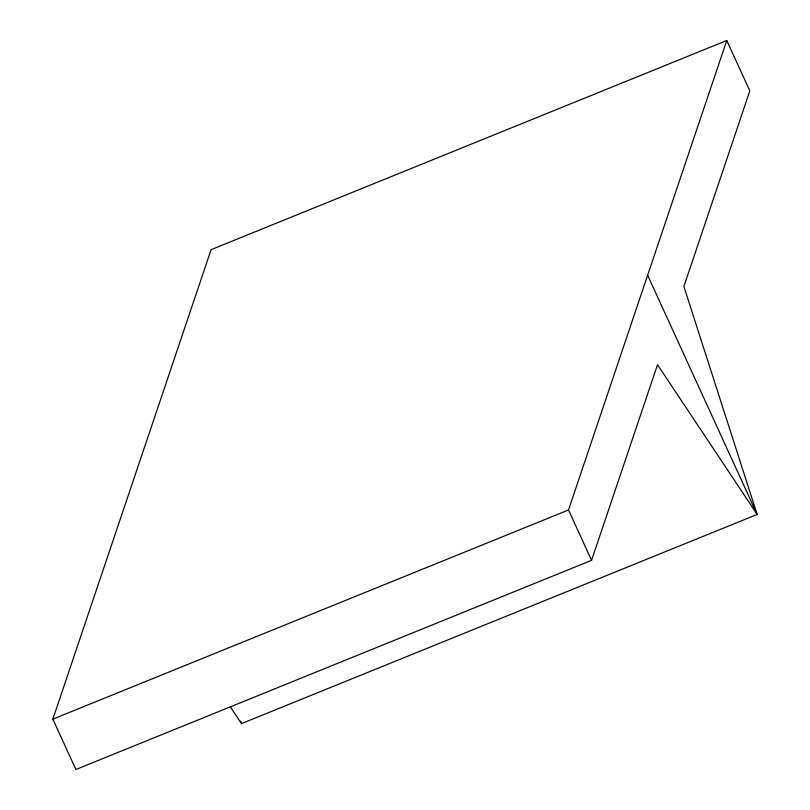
<?xml version="1.0" encoding="UTF-8"?>
<svg xmlns="http://www.w3.org/2000/svg" width="810" height="810" viewBox="0 0 810 810"><rect width="100%" height="100%" fill="white"/><g stroke="black" fill="none" stroke-linecap="round" stroke-linejoin="round"><path stroke-width="1.21" d="M647.635 275.238L757.158 514.451L657.507 364.723L591.573 560.328L75.897 769.5L52.842 719.138L211.096 249.672L726.762 40.5L749.827 90.862L683.883 286.477L757.158 514.451L241.491 723.613L230.334 706.867M591.573 560.328L568.509 509.976L726.762 40.5M52.842 719.138L568.509 509.976M240.712 721.214L241.491 723.613"/></g></svg>
